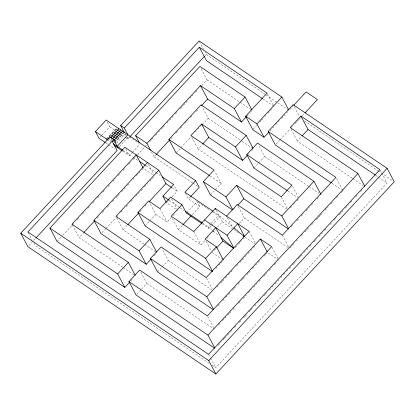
<?xml version="1.0" encoding="UTF-8"?>
<svg xmlns="http://www.w3.org/2000/svg" width="415" height="415" viewBox="0 0 415 415"><rect width="100%" height="100%" fill="white"/><g stroke="black" fill="none" stroke-linecap="round" stroke-linejoin="round"><path stroke-width="0.31" stroke-dasharray="2.08 1.56" d="M99.854 137.365L101.566 135.513M101.997 135.051L109.705 126.741L107.034 121.709M109.28 139.196L108.274 140.28L110.022 141.458L111.36 140.016L110.053 139.129M116.542 143.191L125.112 133.957L126.165 134.668M119.37 146.614L128.8 136.452L139.061 143.403M28.765 245.722L33.159 240.985M33.599 240.513L35.358 238.62M125.128 137.189L127.789 138.989L129.553 137.09M204.943 55.828L206.265 54.401L205.077 52.166M122.705 151.127L129.376 155.646L131.944 152.876M132.375 152.414L140.088 144.098M57.073 241.499L61.031 237.235M62.79 235.336L72.023 225.381M72.464 224.909L74.223 223.011M77.299 219.696L79.498 217.325M82.58 214.005L84.774 211.634M87.856 208.32L89.614 206.421M92.69 203.106L94.89 200.736M97.53 197.888L100.171 195.045M102.806 192.202L104.564 190.303M108.082 186.511L110.281 184.146M112.922 181.298L115.562 178.455M118.197 175.612L120.838 172.77M123.037 170.399L124.796 168.5M128.754 164.236L130.953 161.866M133.153 159.495L135.788 156.652M137.547 154.754L144.586 147.169M145.022 146.697L146.786 144.799M149.862 141.484L151.179 140.062M151.62 139.585L152.938 138.164M155.578 135.321L156.896 133.9M158.655 132.001L159.536 131.057M161.295 129.158L162.613 127.737M163.054 127.265L165.253 124.894M167.012 122.996L167.893 122.046M169.652 120.153L171.411 118.254M171.851 117.782L173.169 116.361M175.369 113.99L177.127 112.097M180.203 108.777L182.844 105.934M183.285 105.457L185.484 103.086M185.92 102.614L188.12 100.243M189.878 98.35L192.959 95.03M195.595 92.187L197.358 90.288M201.752 85.552L207.033 79.862L201.083 68.677M122.731 267.177L79.073 237.598L83.472 232.857M97.12 218.145L99.32 215.774M102.401 212.454L105.042 209.606M107.241 207.235L109.887 204.388M112.527 201.54L113.845 200.118M116.05 197.742L117.367 196.321M117.808 195.849L119.567 193.95M121.771 191.574L125.294 187.782M127.493 185.406L128.811 183.985M133.215 179.239L134.097 178.289M136.296 175.919L139.819 172.121M142.018 169.751L143.341 168.329L153.088 174.933M192.295 182.693L154.053 156.782L155.807 154.888M170.731 138.802L172.49 136.909M176.001 133.122L177.755 131.228M180.39 128.391L183.025 125.553M185.22 123.188L188.291 119.873M190.485 117.507L192.685 115.142M196.196 111.355L198.391 108.989M101.95 232.758L105.462 228.971M105.898 228.499L115.998 217.616M116.433 217.138L118.192 215.25M120.827 212.407L123.022 210.042M126.093 206.732L127.851 204.839M130.922 201.524L133.557 198.686M135.752 196.321L137.505 194.428M137.946 193.955L139.264 192.534M141.017 190.641L142.335 189.224M144.529 186.859L147.605 183.544M149.799 181.179L153.311 177.392M176.048 152.886L180.452 148.139M180.893 147.662L191.019 136.753M195.418 132.006L196.3 131.057M198.059 129.158L198.941 128.209M200.699 126.316L201.581 125.366M202.022 124.889L208.185 118.249L201.939 106.505M144.233 244.145L123.068 229.806L127.441 225.091M139.684 211.899L141.868 209.539M144.928 206.239L146.677 204.356M286.755 209.077L198.048 148.985L202.333 144.368M145.068 225.905L149.353 221.288M149.784 220.827L155.781 214.358L149.239 202.058M167.779 201.431L166.493 202.816L176.24 209.419M168.205 200.969L169.922 199.122M172.064 196.814L177.205 191.268L173.636 184.556M247.044 115.993L248.326 114.607M250.468 112.299L251.329 111.376M155.781 214.358L167.069 222.009L171.354 217.387M173.065 215.541L174.352 214.156M176.925 211.385L177.781 210.462M192.347 214.576L199.781 206.566L188.493 198.915L190.205 197.068M253.197 129.174L256.693 125.403M259.754 122.103L261.066 120.692M261.502 120.22L263.255 118.332M265.003 116.449L265.875 115.505M268.064 113.15L271.56 109.378M186.823 212.615L197.104 201.529L199.781 206.566M130.798 280.919L132.515 279.072M153.934 255.977L155.651 254.13M204.87 240.71L200.933 244.949L178.357 229.656L182.294 225.412M210.493 195.019L221.205 183.472L214.659 171.167M248.196 154.38L249.052 153.457M251.625 150.687L252.911 149.296M270.17 130.694L271.042 129.75M272.795 127.867L273.667 126.923M275.856 124.567L279.352 120.796M281.536 118.441L285.032 114.67M286.786 112.787L287.657 111.843M289.852 109.482L291.61 107.584M292.051 107.112L293.369 105.69M136.945 294.105L141.23 289.488M141.66 289.027L146.801 283.487L140.851 272.297M157.513 271.939L161.798 267.322M162.224 266.861L168.225 260.392L161.98 248.647M253.913 168.028L258.197 163.411M258.628 162.95L264.625 156.486L258.68 145.297M276.214 143.995L279.71 140.228M280.146 139.756L289.763 129.387M291.512 127.504L292.388 126.559M295.013 123.732L296.761 121.849M297.197 121.377L298.51 119.961M298.945 119.489L300.258 118.078L301.326 118.799M302.457 115.707L304.657 113.337M210.649 223.924L208.076 226.694L208.968 228.369L211.541 225.599M211.074 223.462L218.788 215.146L216.111 210.115M211.966 225.138L219.68 216.827L212.854 212.2M207.054 238.35L208.802 236.467M212.739 232.224L214.488 230.341M217.548 227.041L222.357 221.859L219.68 216.827M233.495 209.85L235.212 208.003M352.268 178.253L297.337 141.043L301.622 136.421M214.363 250.287L215.65 248.901M239.216 223.503L244.357 217.963L238.111 206.214M215.8 268.557L217.081 267.172M218.798 265.325L220.51 263.478M220.941 263.017L223.509 260.247M235.077 247.776L236.794 245.929M238.506 244.082L240.218 242.236M240.648 241.774L241.504 240.85M243.221 238.999L244.077 238.075M216.874 287.211L218.622 285.328M220.806 282.973L222.118 281.557M222.559 281.085L223.867 279.674M225.615 277.785L227.804 275.43M228.24 274.958L230.429 272.603M230.865 272.131L232.177 270.72M236.545 266.005L237.857 264.594M240.046 262.238L241.795 260.35M242.23 259.878L243.543 258.467M245.291 256.584L246.168 255.64M247.916 253.757L249.228 252.341M250.976 250.458L251.848 249.514M253.596 247.631L254.909 246.214M290.5 207.853L291.781 206.468M293.498 204.621L294.354 203.698M296.922 200.927L299.065 198.619M217.901 305.917L219.66 304.024M222.731 300.714L225.366 297.871M225.807 297.399L228.001 295.034M228.437 294.562L230.636 292.196M232.39 290.303L233.707 288.882M234.148 288.409L235.902 286.516M238.096 284.151L239.413 282.729M241.608 280.364L242.485 279.42M242.925 278.947L245.12 276.582M246.878 274.689L248.196 273.267M248.632 272.795L250.826 270.43M252.585 268.536L253.902 267.115M255.656 265.221L256.532 264.277M258.291 262.384L259.608 260.968M263.997 256.231L265.315 254.815M265.756 254.343L267.509 252.45L278.797 260.096M291.133 226.984L293.332 224.614M296.855 220.816L299.054 218.446M301.259 216.07L303.899 213.227M306.099 210.851L309.18 207.531M311.38 205.16L313.584 202.785M317.107 198.993L318.865 197.094M218.492 325.101L220.692 322.725M222.45 320.826L225.973 317.034M227.736 315.135L229.054 313.709M229.495 313.237L231.259 311.338M233.017 309.44L235.217 307.069M238.739 303.272L240.939 300.901M243.143 298.53L246.225 295.205M248.424 292.834L251.506 289.514M253.705 287.139L256.786 283.819M258.991 281.448L261.191 279.072M263.831 276.229L266.912 272.904M269.112 270.533L271.752 267.685M274.398 264.843L277.038 261.995M289.95 248.077L293.898 243.818M296.533 240.98L297.41 240.031M301.363 235.772L302.68 234.356M304.875 231.99L308.387 228.203M311.458 224.894L314.093 222.051M316.287 219.685L318.046 217.792M318.481 217.32L319.799 215.899M320.24 215.427L322.434 213.061M325.07 210.223L328.14 206.909M330.776 204.071L332.97 201.706M336.482 197.919L338.235 196.025M341.312 192.716L342.629 191.294M218.186 345.244L221.262 341.924M223.021 340.03L224.339 338.609M224.78 338.132L226.979 335.761M227.42 335.289L230.06 332.446M230.496 331.969L232.255 330.075M234.454 327.705L235.777 326.283M239.294 322.491L241.494 320.121M243.693 317.75L244.57 316.801M245.011 316.329L247.21 313.958M248.969 312.064L250.287 310.643M250.727 310.166L252.927 307.795M254.686 305.902L256.003 304.48M257.762 302.582L259.085 301.16M259.52 300.688L261.72 298.318M263.919 295.947L264.801 294.998M265.237 294.526L267.436 292.155M269.195 290.256L270.518 288.835M272.276 286.941L273.153 285.992M274.912 284.099L276.234 282.672M277.993 280.779L278.87 279.829M281.069 277.459L281.951 276.514M283.71 274.616L285.027 273.195M286.786 271.296L287.668 270.352M289.426 268.453L290.744 267.032M292.502 265.138L293.384 264.189M293.825 263.712L296.46 260.869M298.219 258.976L299.983 257.077M300.419 256.605L302.177 254.706M304.377 252.336L305.258 251.391M307.017 249.493L307.894 248.544M309.657 246.65L310.975 245.229M314.051 241.909L316.692 239.066M318.891 236.695L322.408 232.903M324.608 230.532L325.925 229.111M330.324 224.37L331.201 223.426M334.283 220.106L336.923 217.263M339.117 214.892L342.64 211.1M345.275 208.257L348.356 204.937M350.556 202.567L352.314 200.673M355.831 196.881L357.149 195.455M360.666 191.663L362.866 189.297M211.93 365.21L215.681 367.752L387.065 183.025L382.007 173.517M206.265 54.401L265.491 94.527M266.025 94.885L277.23 102.479M277.765 102.837L288.435 110.068M304.532 120.973L377.697 170.539M378.231 170.897L392.113 180.307M262.986 98.967L274.185 106.551M375.855 175.431L377.987 176.878M378.522 177.241L387.065 183.025M207.033 79.862L250.593 109.373M352.802 178.616L362.933 185.479M331.865 183.238L341.467 189.738M208.185 118.249L241.649 140.918M242.184 141.282L252.808 148.477M264.625 156.486L308.288 186.065M308.822 186.423L318.938 193.276M287.911 191.061L297.472 197.54M210.047 175.913L221.205 183.472M109.705 126.741L113.964 129.625M121.937 135.025L124.599 136.826M192.83 183.051L197.607 186.294M244.357 217.963L287.917 247.47M113.103 141.199L113.975 141.79M123.354 150.495L132.587 156.751M133.101 157.098L138.745 160.921M145.93 165.787L155.677 172.391M156.19 172.739L160.294 175.519M213.497 211.562L218.788 215.146L233.313 227.373M198.152 202.24L208.657 209.357M105.908 142.968L108.035 144.41M108.569 144.773L114.95 149.094M172.075 187.793L177.205 191.268M222.357 221.859L232.104 228.463M233.645 229.505L239.803 233.676M244.933 237.152L254.68 243.755M169.081 200.274L179.856 207.573M180.369 207.92L183.959 210.353M202.826 223.135L208.076 226.694L212.921 230.766M202.141 223.747L208.968 228.369M212.221 252.595L221.973 259.204M144.762 244.502L155.874 252.03M168.225 260.392L211.78 289.903M123.265 267.54L133.915 274.756M146.801 283.487L213.995 329.007M209.253 363.395L35.073 245.395L33.885 243.159M213.403 231.176L218.731 235.658M380.223 170.16L381.712 172.962M336.524 178.517L341.877 188.586M342.173 189.147L343.065 190.822M294.313 106.894L299.365 116.397M291.091 129.293L297.337 141.043M267.343 93.691L273.293 104.876M292.523 186.314L298.172 196.943M199.428 41.536L203.589 49.369M281.22 196.741L287.465 208.486M282.371 235.129L288.617 246.873M271.96 247.231L277.905 258.415M249.083 231.378L255.329 243.123M191.803 137.241L198.048 148.985M227.399 217.761L232.753 227.83M185.521 193.323L188.493 198.915M206.276 241.411L211.328 250.919M151.376 151.75L154.053 156.782M193.795 231.529L200.933 244.949M171.535 198.718L176.889 208.787M148.383 164.231L153.737 174.295M206.535 278.117L212.184 288.747M172.412 218.472L178.357 229.656M125.112 133.957L127.789 138.989M159.931 208.584L167.069 222.009M125.807 148.933L129.376 155.646M207.692 316.505L213.637 327.689M110.831 138.792L111.428 139.907M208.548 354.332L210.332 357.689M210.628 358.249L215.681 367.752M116.828 218.057L123.068 229.806M72.231 224.738L79.073 237.598M28.23 232.535L32.1 239.803"/><path stroke-width="0.62" d="M105.379 142.61L98.998 138.288L95.429 131.576L106.141 120.028L195.636 180.66L199.205 187.373L190.635 196.606M106.531 139.098L107.869 137.656L109.176 138.543M331.331 182.875L275.337 144.939L268.199 131.514L293.12 104.653L387.112 168.329L394.25 181.754L215.873 374.024L27.888 246.671L20.75 233.246L109.939 137.111L113.627 139.611L118.088 147.999M114.846 142.381L116.184 140.939L109.207 136.213L110.546 134.766L117.523 139.492L118.861 138.05L111.889 133.324L113.228 131.882L120.205 136.608L121.543 135.166L114.566 130.44L115.904 128.998L122.882 133.723L124.22 132.276L120.651 125.569L199.127 40.976L281.832 97.006L288.674 109.871M110.955 137.391L118.986 128.733M112.698 138.574L120.729 129.916M113.627 139.611L27.935 231.975L208.548 354.332L379.927 169.605L300.911 116.07L290.199 127.618L357.927 173.501L364.769 186.366M117.196 146.319L127.908 134.776L124.339 128.064L199.319 47.248L267.047 93.131L245.623 116.221L252.761 129.646L264.049 137.292L268.858 132.105M113.772 140.478L122.477 131.099M35.794 238.148L117.077 150.536L112.019 141.027M129.994 136.613L204.502 56.3M129.511 282.304L124.801 287.382L57.073 241.499L49.935 228.074L124.915 147.258L158.779 170.197L165.917 183.622L171.561 187.445M139.196 142.423L135.627 135.71L199.895 66.436L245.047 97.027L251.884 109.892M150.484 150.069L146.915 143.357L200.471 85.63L234.335 108.574L241.473 121.994L246.183 116.916M150.935 259.209L146.225 264.293L101.068 233.702L93.935 220.277L147.491 162.55M209.518 175.555L176.048 152.886L168.915 139.461L201.047 104.824L246.199 135.415L253.041 148.28M83.913 232.379L94.48 220.993M156.248 154.416L169.413 140.218M201.462 105.68L207.609 99.055L200.471 85.63M158.779 170.197L115.935 216.381L149.799 239.325L156.637 252.185M247.34 155.303L242.625 160.382L235.487 146.962L201.623 124.018L190.91 135.565L281.22 196.741L291.932 185.194L246.775 154.608L257.487 143.061L313.932 181.298L320.769 194.163M212.267 271.431L145.068 225.905L137.93 212.485L148.643 200.938L159.931 208.584L170.643 197.037L181.931 204.688L186.392 213.077L201.617 223.389M234.335 108.574L245.047 97.027M127.877 224.619L138.371 213.31M149.301 201.529L165.917 183.622M202.764 143.906L208.761 137.438L201.623 124.018M166.197 202.255L162.924 196.103L173.636 184.556L162.348 176.909M195.636 180.66L184.924 192.207L212.968 211.204M124.801 287.382L117.663 273.957L128.375 262.415L71.935 224.178L136.203 154.904L143.04 167.769M146.225 264.293L139.087 250.868L149.799 239.325M181.931 204.688L171.219 216.231L193.795 231.529L215.219 208.434L249.083 231.378L206.239 277.562L161.087 246.972L150.375 258.514L157.513 271.939L213.419 309.813M232.545 209.959L210.493 195.019L203.355 181.594L214.067 170.051L168.915 139.461M235.487 146.962L246.199 135.415M264.049 137.292L256.911 123.867L281.832 97.006M214.571 348.201L136.089 295.029L128.951 281.609L139.663 270.061L207.391 315.945L271.659 246.671L260.371 239.024L206.815 296.751L213.658 309.616M182.73 224.94L191.035 215.987M293.81 105.213L306.125 91.938L317.413 99.584L305.098 112.859M232.768 209.757L225.931 196.892L236.643 185.344L281.795 215.935L288.632 228.8M226.507 216.085L237.219 204.538L282.371 235.129L335.927 177.402L268.199 131.514M237.779 205.233L243.781 198.769L236.643 185.344M302.047 135.959L308.049 129.496L300.911 116.07M212.501 271.228L205.664 258.369L216.376 246.821L205.083 239.175L215.795 227.628L222.933 241.053L233.707 248.352M233.925 248.139L227.083 235.274L237.795 223.732L244.637 236.597M216.506 247.978L222.933 241.053M281.795 215.935L313.932 181.298M214.809 348.003L207.967 335.138L357.927 173.501M215.873 374.024L208.735 360.599L387.112 168.329M262.451 98.604L206.452 60.668L199.319 47.248M308.049 129.496L375.321 175.068M245.623 116.221L256.911 123.867M207.609 99.055L241.473 121.994M208.761 137.438L242.625 160.382M287.382 190.703L253.913 168.028L246.775 154.608M243.781 198.769L288.399 228.997M120.651 125.569L124.339 128.064M135.627 135.71L146.915 143.357M203.355 181.594L225.931 196.892M95.429 131.576L107.838 139.985M113.508 143.823L122.84 150.147M139.772 161.617L145.416 165.44M114.4 145.499L122.192 150.78M243.392 236.109L244.419 236.804M204.507 219.981L227.083 235.274M162.924 196.103L168.568 199.926M185.5 211.396L202.302 222.782M137.93 212.485L205.664 258.369M93.935 220.277L139.087 250.868M150.375 258.514L206.815 296.751M49.935 228.074L117.663 273.957M128.951 281.609L207.967 335.138M20.75 233.246L208.735 360.599M233.795 227.778L244.451 236.747M221.148 237.696L233.738 248.289M260.371 239.024L267.213 251.889M215.219 208.434L215.816 209.554M216.376 246.821L223.213 259.686M128.375 262.415L135.212 275.28"/></g></svg>
